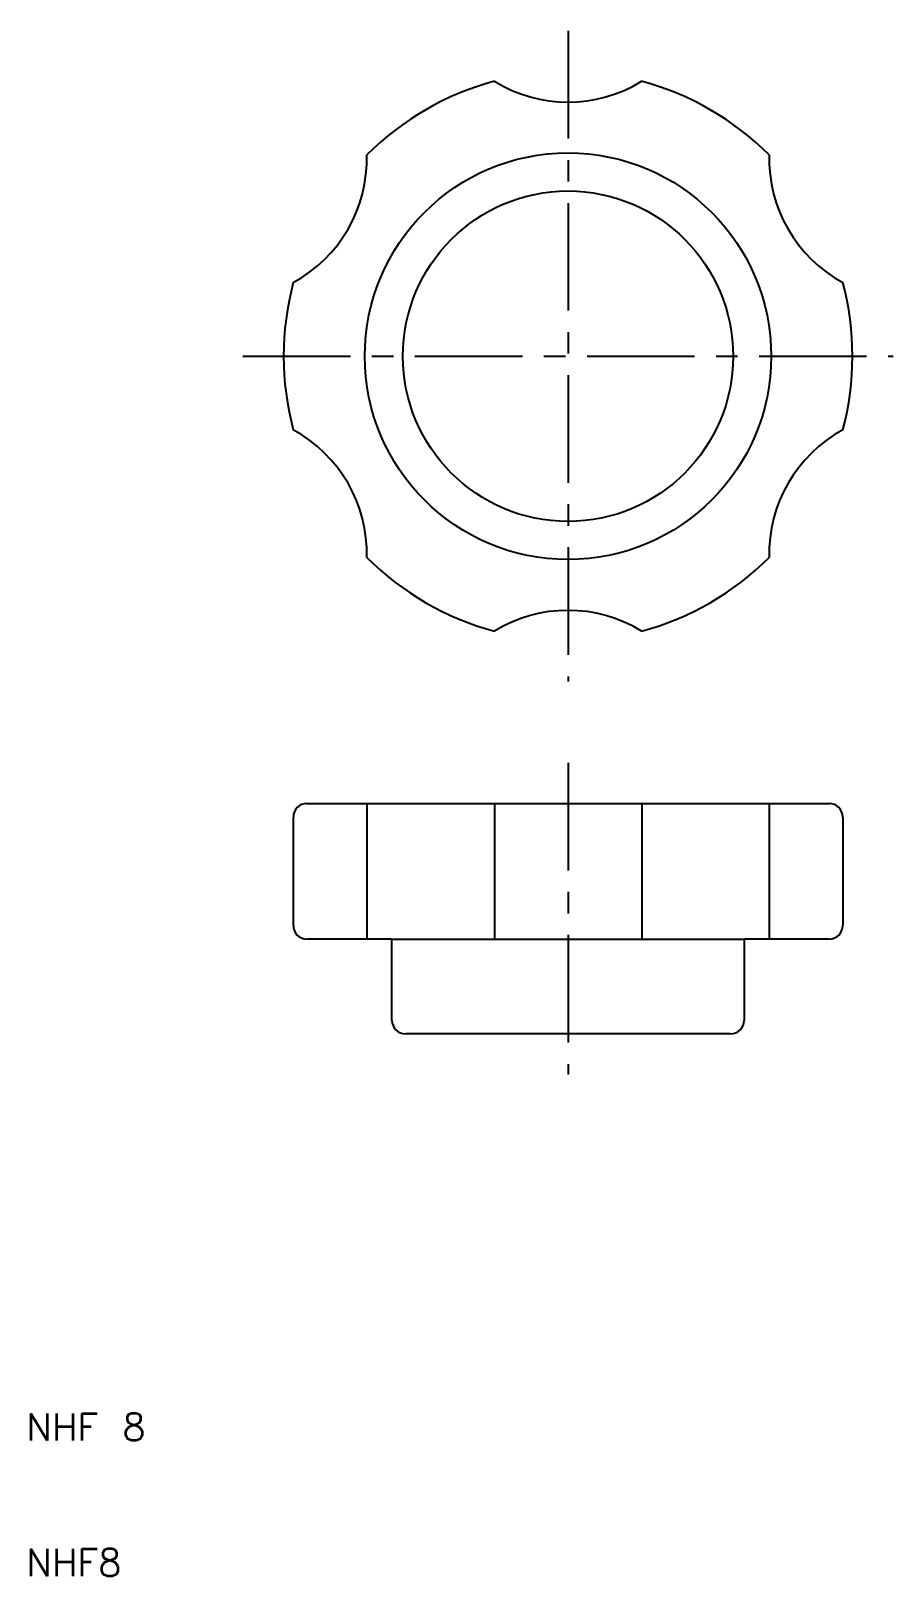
# Model space of a CAD drawing. Extents: x 10 to 74, y 10 to 124.
import ezdxf

# ---------------------------------------------------------------- set-up
doc = ezdxf.new("R2010")
doc.units = 0
doc.header["$LTSCALE"] = 0.25
doc.linetypes.add('CENTER', pattern=[50.8, 31.75, -6.35, 6.35, -6.35])
doc.layers.get('0').update_dxf_attribs({"linetype": 'CONTINUOUS'})
doc.layers.add('CENTER', color=1, linetype='CENTER')
doc.styles.get("Standard").update_dxf_attribs({"font": 'txt.shx', "bigfont": 'extfont.shx'})

msp = doc.modelspace()

# ---------------------------------------------------------------- linework, layer by layer
for p, q in [((30.72, 67), (35.15, 67)), ((35.15, 67), (69.28, 67)), ((35.15, 67), (35.15, 57)), ((44.56, 67), (44.56, 57)), ((55.44, 67), (55.44, 57)), ((64.85, 67), (64.85, 57)), ((29.72, 58), (29.72, 66)), ((70.28, 66), (70.28, 58)), ((37, 57), (30.72, 57)), ((37, 51), (37, 57)), ((37, 57), (63, 57)), ((63, 57), (63, 51)), ((69.28, 57), (63, 57)), ((62, 50), (38, 50))]:
    msp.add_line(p, q)
for radius in [15, 12.19]:
    msp.add_circle((50, 100), radius)
for centre, radius, start, end in [((50, 100), 21, 105, 135), ((50, 129.14), 10.39, 238.4696, 301.5304), ((50, 100), 21, 45, 75), ((24.76, 114.57), 10.39, 298.4696, 1.5304), ((75.24, 114.57), 10.39, 178.4696, 241.5304), ((50, 100), 21, 165, 195), ((50, 100), 21, 345, 15), ((24.76, 85.43), 10.39, 358.4696, 61.5304), ((75.24, 85.43), 10.39, 118.4696, 181.5304), ((50, 100), 21, 225, 255), ((50, 100), 21, 285, 315), ((50, 70.86), 10.39, 58.4696, 121.5304), ((30.72, 66), 1, 90, 180), ((69.28, 66), 1, 0, 90), ((30.72, 58), 1, 180, 270), ((69.28, 58), 1, 270, 0), ((38, 51), 1, 180, 270), ((62, 51), 1, 270, 0)]:
    msp.add_arc(centre, radius, start, end)
at = {"layer": 'CENTER', "color": 1, "linetype": 'CENTER'}
for p, q in [((50, 124), (50, 76)), ((26, 100), (74, 100)), ((50, 70), (50, 47))]:
    msp.add_line(p, q, dxfattribs=at)

# ---------------------------------------------------------------- texts
for s, p in [('NHF 8', (10, 20)), ('NHF8', (10, 10))]:
    msp.add_text(s, height=2).set_placement(p)

doc.saveas('drawing.dxf')
